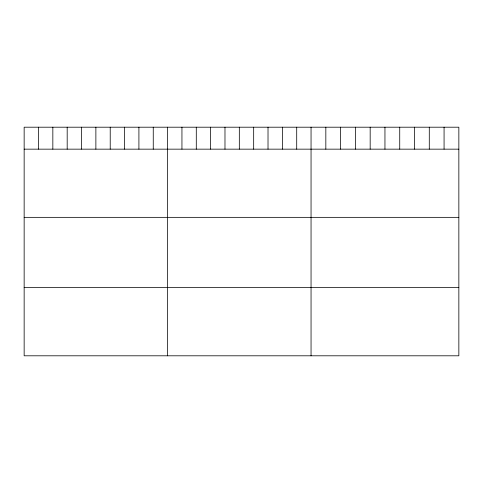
<?xml version="1.0" encoding="UTF-8"?>
<svg xmlns="http://www.w3.org/2000/svg" width="483" height="483" viewBox="0 0 483 483"><rect width="100%" height="100%" fill="white"/><g stroke="black" fill="none" stroke-linecap="round" stroke-linejoin="round"><path stroke-width="0.72" d="M458.85 149.156L458.85 355.802L24.15 355.802L24.15 127.198L458.85 127.198L458.85 149.156L24.15 149.156M24.15 217.35L458.85 217.35M24.15 287.608L458.85 287.608M444.07 127.198L444.07 149.156M429.29 127.198L429.29 149.156M414.511 127.198L414.511 149.156M399.731 127.198L399.731 149.156M384.951 127.198L384.951 149.156M370.171 127.198L370.171 149.156M355.391 127.198L355.391 149.156M340.612 127.198L340.612 149.156M325.832 127.198L325.832 149.156M311.052 127.198L311.052 355.802M296.707 127.198L296.707 149.156M282.362 127.198L282.362 149.156M268.017 127.198L268.017 149.156M253.672 127.198L253.672 149.156M239.326 127.198L239.326 149.156M224.981 127.198L224.981 149.156M210.636 127.198L210.636 149.156M196.291 127.198L196.291 149.156M181.946 127.198L181.946 149.156M167.601 127.198L167.601 355.802M153.256 127.198L153.256 149.156M138.911 127.198L138.911 149.156M124.566 127.198L124.566 149.156M110.221 127.198L110.221 149.156M95.876 127.198L95.876 149.156M81.53 127.198L81.53 149.156M67.185 127.198L67.185 149.156M52.84 127.198L52.84 149.156M38.495 127.198L38.495 149.156"/></g></svg>
